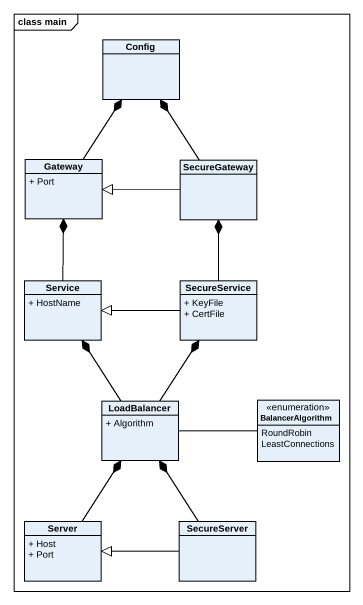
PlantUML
@startuml
mainframe class main
hide circle
hide empty members
skinparam classAttributeIconSize 0
class Config
class Gateway {
  + Port
}
class SecureGateway
class Service {
  + HostName
}
class SecureService {
  + KeyFile
  + CertFile
}
class LoadBalancer {
  + Algorithm
}
enum BalancerAlgorithm {
  RoundRobin
  LeastConnections
}
class Server {
  + Host
  + Port
}
class SecureServer
Gateway -up-* Config
SecureGateway -up-* Config
SecureGateway -left-|> Gateway
Service -up-* Gateway
SecureService -up-* SecureGateway
SecureService -left-|> Service
LoadBalancer -up-* Service
LoadBalancer -up-* SecureService
LoadBalancer -right- BalancerAlgorithm
Server -up-* LoadBalancer
SecureServer -up-* LoadBalancer
SecureServer -left-|> Server
@enduml
